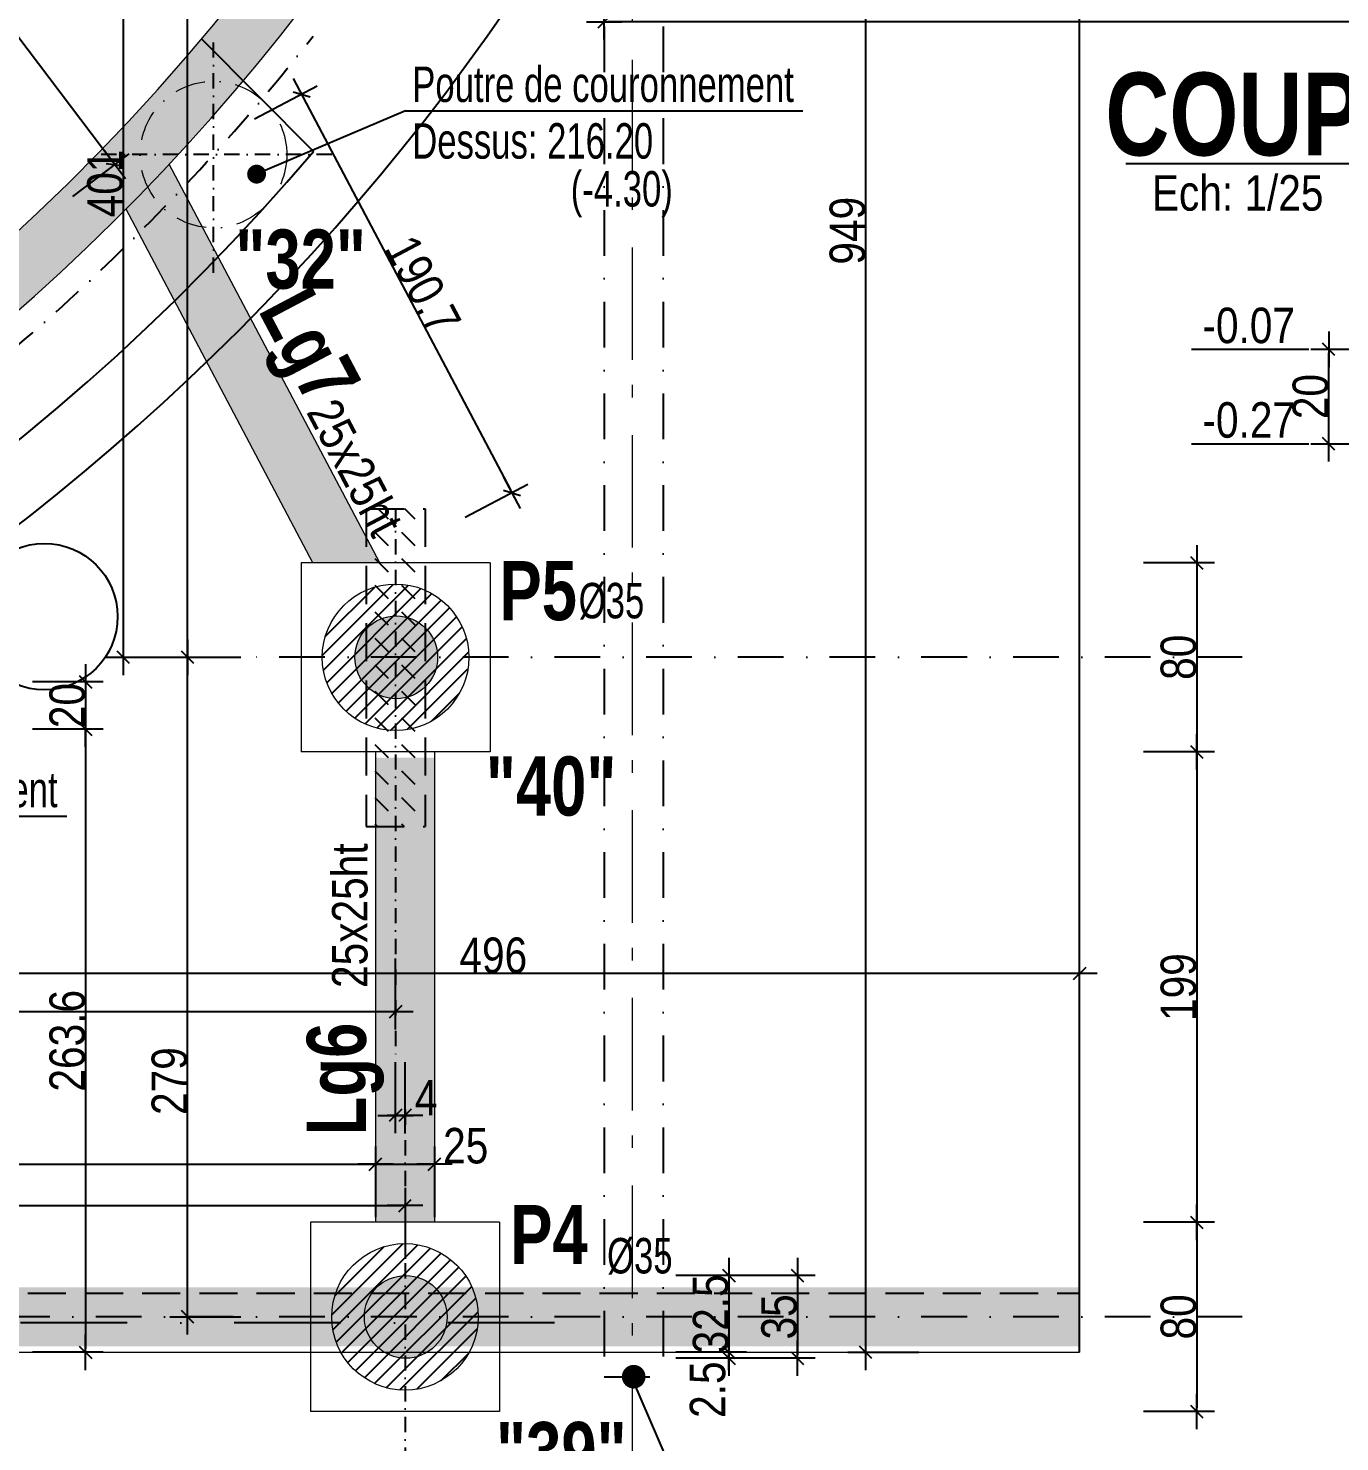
# Model space of a CAD drawing. Header units: centimetres. Extents: x 13865 to 22908, y -23237 to -19037.
# Drawn here: x 18605 to 19160, y -22930 to -22332 of the extents above; entities that cross this region are included whole.
import ezdxf
from ezdxf.enums import TextEntityAlignment as Align

# ---------------------------------------------------------------- set-up
doc = ezdxf.new("R2010")
doc.units = ezdxf.units.CM
doc.header["$LTSCALE"] = 25.4
doc.header["$PDMODE"] = 1
doc.header["$PDSIZE"] = -2
for name, pattern in [('CACHEX2', [19.05, 12.7, -6.35]), ('Style de ligne -6', [1.04164, 0.625, -0.20828, 0.06943, -0.13893]), ('TIRETPTX2', [50.8, 25.4, -12.7, 0, -12.7])]:
    doc.linetypes.add(name, pattern=pattern)
for name, color, linetype in [('01_cote_gen', 4, 'Continuous'), ('01_linteaux', 2, 'Continuous'), ('01_murs_sup', 2, 'CACHEX2'), ('01_poch_BN', 9, 'Continuous'), ('01_poch_murs', 253, 'Continuous'), ('01_texte', 230, 'Continuous'), ('AA_COTES', 2, 'Continuous')]:
    doc.layers.add(name, color=color, linetype=linetype)
for name, color, linetype, lineweight in [('01_murs_coup', 5, 'Continuous', 60), ('01_PIEUX', 5, 'Continuous', 60), ('B Général', 7, 'Continuous', 5)]:
    doc.layers.add(name, color=color, linetype=linetype, lineweight=lineweight)
doc.styles.add('ARIAL NA', font='ARIALN.TTF')
doc.styles.add('impact', font='impact.ttf')
doc.styles.add('MATTE_TXT', font='arial.ttf')
doc.styles.add('STYLE2', font='ARIALN.TTF')
doc.dimstyles.new('JB25', dxfattribs={"dimscale": 0.1, "dimtxt": 150, "dimasz": 15, "dimexe": 0.1, "dimexo": 0.1, "dimgap": 0.09, "dimtad": 1, "dimdec": 1, "dimlfac": 0.5, "dimdsep": 46, "dimtxsty": 'STYLE2', "dimblk1": 'BOND_G', "dimblk2": 'BOND_D', "dimsah": 1, "dimcen": 1.5, "dimdle": 0.01, "dimse1": 1, "dimse2": 1, "dimclrd": 4, "dimclre": 2, "dimclrt": 6, "dimazin": 2, "dimtfac": 2.333333, "dimtdec": 1, "dimtix": 1, "dimtmove": 2, "dimatfit": 3, "dimldrblk": 'BOND_G', "dimfxl": 1, "dimtolj": 1, "dimtzin": 0, "dimarcsym": 0})
doc.dimstyles.new('JB50', dxfattribs={"dimscale": 0.1, "dimtxt": 150, "dimasz": 15, "dimexe": 0.1, "dimexo": 0.1, "dimgap": 0.09, "dimtad": 1, "dimdec": 1, "dimdsep": 46, "dimtxsty": 'STYLE2', "dimblk1": 'BOND_G', "dimblk2": 'BOND_D', "dimsah": 1, "dimcen": 1.5, "dimdle": 0.01, "dimse1": 1, "dimse2": 1, "dimclrd": 4, "dimclre": 2, "dimclrt": 6, "dimazin": 2, "dimtfac": 2.333333, "dimtdec": 1, "dimtix": 1, "dimtmove": 2, "dimatfit": 3, "dimldrblk": 'BOND_G', "dimfxl": 1, "dimtolj": 1, "dimtzin": 0, "dimarcsym": 0})

# ---------------------------------------------------------------- blocks, each defined once
blk = doc.blocks.new('BOND_G')
at = {"layer": 'AA_COTES', "color": 0}
for p, q in [((0, -5), (0, 15)), ((5, 0), (-5, 0)), ((1.77, 1.77), (-1.77, -1.77))]:
    blk.add_line(p, q, dxfattribs=at)
blk = doc.blocks.new('BOND_D')
at = {"layer": 'AA_COTES', "color": 0}
for p, q in [((0, 5), (0, -15)), ((5, 0), (-5, 0)), ((-1.77, -1.77), (1.77, 1.77))]:
    blk.add_line(p, q, dxfattribs=at)
blk = doc.blocks.new('*D5')
at = {"layer": '01_cote_gen', "color": 4, "lineweight": -2, "ltscale": 200, "transparency": 16777216}
blk.add_line((21478.03, -22329.23), (18850.03, -22329.23), dxfattribs=at)
at = {"layer": 'Defpoints', "color": 0, "ltscale": 200, "transparency": 16777216}
for p in [(18848.53, -22244.44), (21479.53, -22244.44), (18848.53, -22329.23)]:
    blk.add_point(p, dxfattribs=at)
at = {"layer": '01_cote_gen', "color": 4, "lineweight": -2, "ltscale": 200, "transparency": 16777216, "xscale": 1.5, "yscale": 1.5, "zscale": 1.5, "rotation": 180}
blk.add_blockref('BOND_D', (18848.53, -22329.23), dxfattribs=at)
at = {"layer": '01_cote_gen', "color": 4, "lineweight": -2, "ltscale": 200, "transparency": 16777216, "xscale": 1.5, "yscale": 1.5, "zscale": 1.5}
blk.add_blockref('BOND_G', (21479.53, -22329.23), dxfattribs=at)
at = {"layer": '01_cote_gen', "color": 6, "ltscale": 200, "transparency": 16777216, "insert": (20164.03, -22321.56), "char_height": 15, "attachment_point": 5, "style": 'STYLE2'}
blk.add_mtext('\\A1;2631', dxfattribs=at)
blk = doc.blocks.new('*D49')
at = {"layer": '01_cote_gen', "color": 4, "lineweight": -2, "ltscale": 3, "transparency": 16777216}
blk.add_line((18762.78, -23028.4), (18196.26, -23028.4), dxfattribs=at)
at = {"layer": 'Defpoints', "color": 0, "ltscale": 3, "transparency": 16777216}
for p in [(18764.28, -22859.66), (18194.76, -23028.4), (18194.76, -23035.9)]:
    blk.add_point(p, dxfattribs=at)
at = {"layer": '01_cote_gen', "color": 4, "lineweight": -2, "ltscale": 3, "transparency": 16777216, "xscale": 1.5, "yscale": 1.5, "zscale": 1.5, "rotation": 180}
blk.add_blockref('BOND_D', (18194.76, -23028.4), dxfattribs=at)
at = {"layer": '01_cote_gen', "color": 4, "lineweight": -2, "ltscale": 3, "transparency": 16777216, "xscale": 1.5, "yscale": 1.5, "zscale": 1.5}
blk.add_blockref('BOND_G', (18764.28, -23028.4), dxfattribs=at)
at = {"layer": '01_cote_gen', "color": 6, "ltscale": 3, "transparency": 16777216, "insert": (18479.52, -23020.73), "char_height": 15, "attachment_point": 5, "style": 'STYLE2'}
blk.add_mtext('\\A1;569.5', dxfattribs=at)
blk = doc.blocks.new('*D73')
at = {"layer": '01_cote_gen', "color": 4, "lineweight": -2, "ltscale": 3, "transparency": 16777216}
blk.add_line((18758.78, -22748.02), (18001.06, -22748.02), dxfattribs=at)
at = {"layer": 'Defpoints', "color": 0, "ltscale": 3, "transparency": 16777216}
for p in [(17999.56, -22719.44), (18760.28, -22721.85), (17999.56, -22748.02)]:
    blk.add_point(p, dxfattribs=at)
at = {"layer": '01_cote_gen', "color": 4, "lineweight": -2, "ltscale": 3, "transparency": 16777216, "xscale": 1.5, "yscale": 1.5, "zscale": 1.5, "rotation": 180}
blk.add_blockref('BOND_D', (17999.56, -22748.02), dxfattribs=at)
at = {"layer": '01_cote_gen', "color": 4, "lineweight": -2, "ltscale": 3, "transparency": 16777216, "xscale": 1.5, "yscale": 1.5, "zscale": 1.5}
blk.add_blockref('BOND_G', (18760.28, -22748.02), dxfattribs=at)
at = {"layer": '01_cote_gen', "color": 6, "ltscale": 3, "transparency": 16777216, "insert": (18379.92, -22740.35), "char_height": 15, "attachment_point": 5, "style": 'STYLE2'}
blk.add_mtext('\\A1;760.7', dxfattribs=at)
blk = doc.blocks.new('*D74')
at = {"layer": '01_cote_gen', "color": 4, "lineweight": -2, "ltscale": 3, "transparency": 16777216}
blk.add_line((18001.06, -22830.03), (18762.78, -22830.03), dxfattribs=at)
at = {"layer": 'Defpoints', "color": 0, "ltscale": 3, "transparency": 16777216}
for p in [(17999.56, -22790.23), (18764.28, -22809.74), (18764.28, -22830.03)]:
    blk.add_point(p, dxfattribs=at)
at = {"layer": '01_cote_gen', "color": 4, "lineweight": -2, "ltscale": 3, "transparency": 16777216, "xscale": 1.5, "yscale": 1.5, "zscale": 1.5, "rotation": 180}
blk.add_blockref('BOND_G', (17999.56, -22830.03), dxfattribs=at)
at = {"layer": '01_cote_gen', "color": 4, "lineweight": -2, "ltscale": 3, "transparency": 16777216, "xscale": 1.5, "yscale": 1.5, "zscale": 1.5}
blk.add_blockref('BOND_D', (18764.28, -22830.03), dxfattribs=at)
at = {"layer": '01_cote_gen', "color": 6, "ltscale": 3, "transparency": 16777216, "insert": (18381.92, -22822.37), "char_height": 15, "attachment_point": 5, "style": 'STYLE2'}
blk.add_mtext('\\A1;764.7', dxfattribs=at)
blk = doc.blocks.new('*D75')
at = {"layer": '01_cote_gen', "color": 4, "lineweight": -2, "ltscale": 3, "transparency": 16777216}
blk.add_line((18762.78, -22791.83), (18761.78, -22791.83), dxfattribs=at)
at = {"layer": 'Defpoints', "color": 0, "ltscale": 3, "transparency": 16777216}
for p in [(18760.28, -22770.24), (18764.28, -22782.75), (18760.28, -22791.83)]:
    blk.add_point(p, dxfattribs=at)
at = {"layer": '01_cote_gen', "color": 4, "lineweight": -2, "ltscale": 3, "transparency": 16777216, "xscale": 1.5, "yscale": 1.5, "zscale": 1.5, "rotation": 180}
blk.add_blockref('BOND_D', (18760.28, -22791.83), dxfattribs=at)
at = {"layer": '01_cote_gen', "color": 4, "lineweight": -2, "ltscale": 3, "transparency": 16777216, "xscale": 1.5, "yscale": 1.5, "zscale": 1.5}
blk.add_blockref('BOND_G', (18764.28, -22791.83), dxfattribs=at)
at = {"layer": '01_cote_gen', "color": 6, "ltscale": 3, "transparency": 16777216, "insert": (18773.22, -22784.32), "char_height": 15, "attachment_point": 5, "style": 'STYLE2'}
blk.add_mtext('\\A1;4', dxfattribs=at)
blk = doc.blocks.new('*D57')
at = {"layer": '01_cote_gen', "color": 4, "lineweight": -2, "ltscale": 3, "transparency": 16777216}
blk.add_line((18859.03, -23028.4), (18765.78, -23028.4), dxfattribs=at)
at = {"layer": 'Defpoints', "color": 0, "ltscale": 3, "transparency": 16777216}
for p in [(18764.28, -22883.52), (18860.53, -22968.33), (18764.28, -23028.4)]:
    blk.add_point(p, dxfattribs=at)
at = {"layer": '01_cote_gen', "color": 4, "lineweight": -2, "ltscale": 3, "transparency": 16777216, "xscale": 1.5, "yscale": 1.5, "zscale": 1.5, "rotation": 180}
blk.add_blockref('BOND_D', (18764.28, -23028.4), dxfattribs=at)
at = {"layer": '01_cote_gen', "color": 4, "lineweight": -2, "ltscale": 3, "transparency": 16777216, "xscale": 1.5, "yscale": 1.5, "zscale": 1.5}
blk.add_blockref('BOND_G', (18860.53, -23028.4), dxfattribs=at)
at = {"layer": '01_cote_gen', "color": 6, "ltscale": 3, "transparency": 16777216, "insert": (18812.4, -23020.73), "char_height": 15, "attachment_point": 5, "style": 'STYLE2'}
blk.add_mtext('\\A1;96.3', dxfattribs=at)
blk = doc.blocks.new('*D134')
at = {"layer": '01_cote_gen', "color": 4, "lineweight": -2, "transparency": 16777216}
blk.add_line((18959.19, -22890.58), (18959.19, -21944.6), dxfattribs=at)
at = {"layer": 'Defpoints', "color": 0, "transparency": 16777216}
for p in [(18959.19, -21943.1), (19004.59, -21943.1), (19004.59, -22892.08)]:
    blk.add_point(p, dxfattribs=at)
at = {"layer": '01_cote_gen', "color": 4, "lineweight": -2, "transparency": 16777216, "xscale": 1.5, "yscale": 1.5, "zscale": 1.5}
for name, p, rotation in [('BOND_D', (18959.19, -21943.1), 90), ('BOND_G', (18959.19, -22892.08), 270)]:
    blk.add_blockref(name, p, dxfattribs=dict(at, rotation=rotation))
at = {"layer": '01_cote_gen', "color": 6, "transparency": 16777216, "insert": (18951.53, -22417.59), "char_height": 15, "attachment_point": 5, "rotation": 90, "style": 'STYLE2'}
blk.add_mtext('\\A1;949', dxfattribs=at)
blk = doc.blocks.new('*D436')
at = {"layer": '01_cote_gen', "color": 4, "lineweight": -2, "transparency": 16777216}
blk.add_line((18309.54, -21950.73), (18640.6, -22388.4), dxfattribs=at)
at = {"layer": 'Defpoints', "color": 0, "transparency": 16777216}
for p in [(18247.48, -21995.79), (18641.51, -22389.59), (18580.35, -22435.85)]:
    blk.add_point(p, dxfattribs=at)
at = {"layer": '01_cote_gen', "color": 4, "lineweight": -2, "transparency": 16777216, "xscale": 1.5, "yscale": 1.5, "zscale": 1.5}
for name, p, rotation in [('BOND_G', (18308.63, -21949.54), 127.1053318031117), ('BOND_D', (18641.51, -22389.59), 307.1053318031117)]:
    blk.add_blockref(name, p, dxfattribs=dict(at, rotation=rotation))
at = {"layer": '01_cote_gen', "color": 6, "transparency": 16777216, "insert": (18481.18, -22164.94), "char_height": 15, "attachment_point": 5, "rotation": 307.10533, "style": 'STYLE2'}
blk.add_mtext('\\A1;551.8', dxfattribs=at)
blk = doc.blocks.new('*D627')
at = {"layer": '01_cote_gen', "color": 4, "lineweight": -2, "transparency": 16777216}
blk.add_line((18672.32, -22875.59), (18672.32, -22599.55), dxfattribs=at)
at = {"layer": 'Defpoints', "color": 0, "transparency": 16777216}
for p in [(18672.32, -22598.05), (18696.92, -22598.05), (18692.97, -22877.09)]:
    blk.add_point(p, dxfattribs=at)
at = {"layer": '01_cote_gen', "color": 4, "lineweight": -2, "transparency": 16777216, "xscale": 1.5, "yscale": 1.5, "zscale": 1.5}
for name, p, rotation in [('BOND_D', (18672.32, -22598.05), 90), ('BOND_G', (18672.32, -22877.09), 270)]:
    blk.add_blockref(name, p, dxfattribs=dict(at, rotation=rotation))
at = {"layer": '01_cote_gen', "color": 6, "transparency": 16777216, "insert": (18664.66, -22777.34), "char_height": 15, "attachment_point": 5, "rotation": 90, "style": 'STYLE2'}
blk.add_mtext('\\A1;279', dxfattribs=at)
blk = doc.blocks.new('*D628')
at = {"layer": '01_cote_gen', "color": 4, "lineweight": -2, "transparency": 16777216}
blk.add_line((18672.32, -22596.55), (18672.32, -21794.96), dxfattribs=at)
at = {"layer": 'Defpoints', "color": 0, "transparency": 16777216}
for p in [(18672.32, -21793.46), (18764.9, -21793.46), (18696.92, -22598.05)]:
    blk.add_point(p, dxfattribs=at)
at = {"layer": '01_cote_gen', "color": 4, "lineweight": -2, "transparency": 16777216, "xscale": 1.5, "yscale": 1.5, "zscale": 1.5}
for name, p, rotation in [('BOND_D', (18672.32, -21793.46), 90), ('BOND_G', (18672.32, -22598.05), 270)]:
    blk.add_blockref(name, p, dxfattribs=dict(at, rotation=rotation))
at = {"layer": '01_cote_gen', "color": 6, "transparency": 16777216, "insert": (18664.66, -22242.18), "char_height": 15, "attachment_point": 5, "rotation": 90, "style": 'STYLE2'}
blk.add_mtext('\\A1;804.6', dxfattribs=at)
blk = doc.blocks.new('*D629')
at = {"layer": '01_cote_gen', "color": 4, "lineweight": -2, "transparency": 16777216}
blk.add_line((18645.11, -22596.55), (18645.11, -22198.6), dxfattribs=at)
at = {"layer": 'Defpoints', "color": 0, "transparency": 16777216}
for p in [(18645.11, -22197.1), (18655.48, -22197.1), (18694.82, -22598.05)]:
    blk.add_point(p, dxfattribs=at)
at = {"layer": '01_cote_gen', "color": 4, "lineweight": -2, "transparency": 16777216, "xscale": 1.5, "yscale": 1.5, "zscale": 1.5}
for name, p, rotation in [('BOND_D', (18645.11, -22197.1), 90), ('BOND_G', (18645.11, -22598.05), 270)]:
    blk.add_blockref(name, p, dxfattribs=dict(at, rotation=rotation))
at = {"layer": '01_cote_gen', "color": 6, "transparency": 16777216, "insert": (18637.44, -22397.57), "char_height": 15, "attachment_point": 5, "rotation": 90, "style": 'STYLE2'}
blk.add_mtext('\\A1;401', dxfattribs=at)
blk = doc.blocks.new('*D634')
at = {"layer": '01_cote_gen', "color": 4, "lineweight": -2, "transparency": 16777216}
blk.add_line((18930.29, -22861.09), (18930.29, -22893.08), dxfattribs=at)
at = {"layer": 'Defpoints', "color": 0, "transparency": 16777216}
for p in [(18748.28, -22859.59), (18748.88, -22894.58), (18930.29, -22894.58)]:
    blk.add_point(p, dxfattribs=at)
at = {"layer": '01_cote_gen', "color": 4, "lineweight": -2, "transparency": 16777216, "xscale": 1.5, "yscale": 1.5, "zscale": 1.5}
for name, p, rotation in [('BOND_G', (18930.29, -22859.59), 90), ('BOND_D', (18930.29, -22894.58), 270)]:
    blk.add_blockref(name, p, dxfattribs=dict(at, rotation=rotation))
at = {"layer": '01_cote_gen', "color": 6, "transparency": 16777216, "insert": (18922.63, -22877.09), "char_height": 15, "attachment_point": 5, "rotation": 90, "style": 'STYLE2'}
blk.add_mtext('\\A1;35', dxfattribs=at)
blk = doc.blocks.new('*D635')
at = {"layer": '01_cote_gen', "color": 4, "lineweight": -2, "transparency": 16777216}
blk.add_line((18901.31, -22861.09), (18901.31, -22890.58), dxfattribs=at)
at = {"layer": 'Defpoints', "color": 0, "transparency": 16777216}
for p in [(18748.58, -22859.59), (18874.17, -22892.08), (18901.31, -22892.08)]:
    blk.add_point(p, dxfattribs=at)
at = {"layer": '01_cote_gen', "color": 4, "lineweight": -2, "transparency": 16777216, "xscale": 1.5, "yscale": 1.5, "zscale": 1.5}
for name, p, rotation in [('BOND_G', (18901.31, -22859.59), 90), ('BOND_D', (18901.31, -22892.08), 270)]:
    blk.add_blockref(name, p, dxfattribs=dict(at, rotation=rotation))
at = {"layer": '01_cote_gen', "color": 6, "transparency": 16777216, "insert": (18893.65, -22875.83), "char_height": 15, "attachment_point": 5, "rotation": 90, "style": 'STYLE2'}
blk.add_mtext('\\A1;32.5', dxfattribs=at)
blk = doc.blocks.new('*D636')
at = {"layer": '01_cote_gen', "color": 4, "lineweight": -2, "transparency": 16777216}
for p, q in [((18901.31, -22890.58), (18901.31, -22889.08)), ((18901.31, -22894.59), (18901.31, -22892.08)), ((18901.31, -22896.09), (18901.31, -22897.59))]:
    blk.add_line(p, q, dxfattribs=at)
at = {"layer": 'Defpoints', "color": 0, "transparency": 16777216}
for p in [(18748.58, -22894.59), (18783.55, -22892.08), (18901.31, -22892.08)]:
    blk.add_point(p, dxfattribs=at)
at = {"layer": '01_cote_gen', "color": 4, "lineweight": -2, "transparency": 16777216, "xscale": 1.5, "yscale": 1.5, "zscale": 1.5}
for name, p, rotation in [('BOND_D', (18901.31, -22892.08), 270), ('BOND_G', (18901.31, -22894.59), 90)]:
    blk.add_blockref(name, p, dxfattribs=dict(at, rotation=rotation))
at = {"layer": '01_cote_gen', "color": 6, "transparency": 16777216, "insert": (18892.37, -22907.88), "char_height": 15, "attachment_point": 5, "rotation": 90, "style": 'STYLE2'}
blk.add_mtext('\\A1;2.5', dxfattribs=at)
blk = doc.blocks.new('*D637')
at = {"layer": '01_cote_gen', "color": 4, "lineweight": -2, "transparency": 16777216}
blk.add_line((19099.25, -22559.55), (19099.25, -22636.55), dxfattribs=at)
at = {"layer": 'Defpoints', "color": 0, "transparency": 16777216}
for p in [(18800.28, -22558.05), (18800.28, -22638.05), (19099.25, -22638.05)]:
    blk.add_point(p, dxfattribs=at)
at = {"layer": '01_cote_gen', "color": 4, "lineweight": -2, "transparency": 16777216, "xscale": 1.5, "yscale": 1.5, "zscale": 1.5}
for name, p, rotation in [('BOND_G', (19099.25, -22558.05), 90), ('BOND_D', (19099.25, -22638.05), 270)]:
    blk.add_blockref(name, p, dxfattribs=dict(at, rotation=rotation))
at = {"layer": '01_cote_gen', "color": 6, "transparency": 16777216, "insert": (19091.59, -22598.05), "char_height": 15, "attachment_point": 5, "rotation": 90, "style": 'STYLE2'}
blk.add_mtext('\\A1;80', dxfattribs=at)
blk = doc.blocks.new('*D638')
at = {"layer": '01_cote_gen', "color": 4, "lineweight": -2, "transparency": 16777216}
blk.add_line((19099.25, -22639.55), (19099.25, -22835.59), dxfattribs=at)
at = {"layer": 'Defpoints', "color": 0, "transparency": 16777216}
for p in [(19076.75, -22638.05), (18804.28, -22837.09), (19099.25, -22837.09)]:
    blk.add_point(p, dxfattribs=at)
at = {"layer": '01_cote_gen', "color": 4, "lineweight": -2, "transparency": 16777216, "xscale": 1.5, "yscale": 1.5, "zscale": 1.5}
for name, p, rotation in [('BOND_G', (19099.25, -22638.05), 90), ('BOND_D', (19099.25, -22837.09), 270)]:
    blk.add_blockref(name, p, dxfattribs=dict(at, rotation=rotation))
at = {"layer": '01_cote_gen', "color": 6, "transparency": 16777216, "insert": (19091.59, -22737.57), "char_height": 15, "attachment_point": 5, "rotation": 90, "style": 'STYLE2'}
blk.add_mtext('\\A1;199', dxfattribs=at)
blk = doc.blocks.new('*D639')
at = {"layer": '01_cote_gen', "color": 4, "lineweight": -2, "transparency": 16777216}
blk.add_line((19099.25, -22838.59), (19099.25, -22915.59), dxfattribs=at)
at = {"layer": 'Defpoints', "color": 0, "transparency": 16777216}
for p in [(19076.75, -22837.09), (18804.28, -22917.09), (19099.25, -22917.09)]:
    blk.add_point(p, dxfattribs=at)
at = {"layer": '01_cote_gen', "color": 4, "lineweight": -2, "transparency": 16777216, "xscale": 1.5, "yscale": 1.5, "zscale": 1.5}
for name, p, rotation in [('BOND_G', (19099.25, -22837.09), 90), ('BOND_D', (19099.25, -22917.09), 270)]:
    blk.add_blockref(name, p, dxfattribs=dict(at, rotation=rotation))
at = {"layer": '01_cote_gen', "color": 6, "transparency": 16777216, "insert": (19091.59, -22877.09), "char_height": 15, "attachment_point": 5, "rotation": 90, "style": 'STYLE2'}
blk.add_mtext('\\A1;80', dxfattribs=at)
blk = doc.blocks.new('*D640')
at = {"layer": '01_cote_gen', "color": 4, "lineweight": -2, "transparency": 16777216}
blk.add_line((18721.22, -22361.2), (18808.9, -22527.13), dxfattribs=at)
at = {"layer": 'Defpoints', "color": 0, "transparency": 16777216}
for p in [(18664.51, -22389.47), (18809.6, -22528.46), (18753.6, -22558.05)]:
    blk.add_point(p, dxfattribs=at)
at = {"layer": '01_cote_gen', "color": 4, "lineweight": -2, "transparency": 16777216, "xscale": 1.5, "yscale": 1.5, "zscale": 1.5}
for name, p, rotation in [('BOND_G', (18720.52, -22359.88), 117.8540051196839), ('BOND_D', (18809.6, -22528.46), 297.854005119684)]:
    blk.add_blockref(name, p, dxfattribs=dict(at, rotation=rotation))
at = {"layer": '01_cote_gen', "color": 6, "transparency": 16777216, "insert": (18771.84, -22440.58), "char_height": 15, "attachment_point": 5, "rotation": 297.85401, "style": 'STYLE2'}
blk.add_mtext('\\A1;190.7', dxfattribs=at)
blk = doc.blocks.new('*D643')
at = {"layer": '01_cote_gen', "color": 4, "lineweight": -2, "transparency": 16777216}
blk.add_line((18208.76, -22812.44), (18750.28, -22812.44), dxfattribs=at)
at = {"layer": 'Defpoints', "color": 0, "transparency": 16777216}
for p in [(18207.26, -22779), (18751.78, -22812.44), (18751.78, -22814.83)]:
    blk.add_point(p, dxfattribs=at)
at = {"layer": '01_cote_gen', "color": 4, "lineweight": -2, "transparency": 16777216, "xscale": 1.5, "yscale": 1.5, "zscale": 1.5, "rotation": 180}
blk.add_blockref('BOND_G', (18207.26, -22812.44), dxfattribs=at)
at = {"layer": '01_cote_gen', "color": 4, "lineweight": -2, "transparency": 16777216, "xscale": 1.5, "yscale": 1.5, "zscale": 1.5}
blk.add_blockref('BOND_D', (18751.78, -22812.44), dxfattribs=at)
at = {"layer": '01_cote_gen', "color": 6, "transparency": 16777216, "insert": (18479.52, -22804.81), "char_height": 15, "attachment_point": 5, "style": 'STYLE2'}
blk.add_mtext('\\A1;544.5', dxfattribs=at)
blk = doc.blocks.new('*D644')
at = {"layer": '01_cote_gen', "color": 4, "lineweight": -2, "transparency": 16777216}
blk.add_line((18753.28, -22812.44), (18775.28, -22812.44), dxfattribs=at)
at = {"layer": 'Defpoints', "color": 0, "transparency": 16777216}
for p in [(18751.78, -22767.06), (18776.78, -22767.06), (18776.78, -22812.44)]:
    blk.add_point(p, dxfattribs=at)
at = {"layer": '01_cote_gen', "color": 4, "lineweight": -2, "transparency": 16777216, "xscale": 1.5, "yscale": 1.5, "zscale": 1.5, "rotation": 180}
blk.add_blockref('BOND_G', (18751.78, -22812.44), dxfattribs=at)
at = {"layer": '01_cote_gen', "color": 4, "lineweight": -2, "transparency": 16777216, "xscale": 1.5, "yscale": 1.5, "zscale": 1.5}
blk.add_blockref('BOND_D', (18776.78, -22812.44), dxfattribs=at)
at = {"layer": '01_cote_gen', "color": 6, "transparency": 16777216, "insert": (18789.96, -22804.77), "char_height": 15, "attachment_point": 5, "style": 'STYLE2'}
blk.add_mtext('\\A1;25', dxfattribs=at)
blk = doc.blocks.new('*D654')
at = {"layer": '01_cote_gen', "color": 4, "lineweight": -2, "transparency": 16777216}
blk.add_line((19048.16, -23028.4), (18862.03, -23028.4), dxfattribs=at)
at = {"layer": 'Defpoints', "color": 0, "transparency": 16777216}
for p in [(19049.66, -22892.08), (18860.53, -22970.73), (18860.53, -23028.4)]:
    blk.add_point(p, dxfattribs=at)
at = {"layer": '01_cote_gen', "color": 4, "lineweight": -2, "transparency": 16777216, "xscale": 1.5, "yscale": 1.5, "zscale": 1.5, "rotation": 180}
blk.add_blockref('BOND_D', (18860.53, -23028.4), dxfattribs=at)
at = {"layer": '01_cote_gen', "color": 4, "lineweight": -2, "transparency": 16777216, "xscale": 1.5, "yscale": 1.5, "zscale": 1.5}
blk.add_blockref('BOND_G', (19049.66, -23028.4), dxfattribs=at)
at = {"layer": '01_cote_gen', "color": 6, "transparency": 16777216, "insert": (18955.09, -23020.73), "char_height": 15, "attachment_point": 5, "style": 'STYLE2'}
blk.add_mtext('\\A1;189.1', dxfattribs=at)
blk = doc.blocks.new('*D677')
at = {"layer": '01_cote_gen', "color": 4, "lineweight": -2, "transparency": 16777216}
blk.add_line((19155.1, -22506.25), (19155.1, -22469.25), dxfattribs=at)
at = {"layer": 'Defpoints', "color": 0, "transparency": 16777216}
for p in [(19155.1, -22467.75), (19636.41, -22467.75), (19232.41, -22507.75)]:
    blk.add_point(p, dxfattribs=at)
at = {"layer": '01_cote_gen', "color": 4, "lineweight": -2, "transparency": 16777216, "xscale": 1.5, "yscale": 1.5, "zscale": 1.5}
for name, p, rotation in [('BOND_D', (19155.1, -22467.75), 90), ('BOND_G', (19155.1, -22507.75), 270)]:
    blk.add_blockref(name, p, dxfattribs=dict(at, rotation=rotation))
at = {"layer": '01_cote_gen', "color": 6, "transparency": 16777216, "insert": (19147.43, -22487.75), "char_height": 15, "attachment_point": 5, "rotation": 90, "style": 'STYLE2'}
blk.add_mtext('\\A1;20', dxfattribs=at)
blk = doc.blocks.new('*D819')
at = {"layer": '01_poch_BN', "color": 4, "lineweight": -2, "transparency": 16777216}
blk.add_line((18629.12, -22609.95), (18629.12, -22626.95), dxfattribs=at)
at = {"layer": 'Defpoints', "color": 0, "transparency": 16777216}
for p in [(18553.61, -22608.45), (18553.61, -22628.45), (18629.12, -22628.45)]:
    blk.add_point(p, dxfattribs=at)
at = {"layer": '01_poch_BN', "color": 4, "lineweight": -2, "transparency": 16777216, "xscale": 1.5, "yscale": 1.5, "zscale": 1.5}
for name, p, rotation in [('BOND_G', (18629.12, -22608.45), 90), ('BOND_D', (18629.12, -22628.45), 270)]:
    blk.add_blockref(name, p, dxfattribs=dict(at, rotation=rotation))
at = {"layer": '01_poch_BN', "color": 6, "transparency": 16777216, "insert": (18621.45, -22618.45), "char_height": 15, "attachment_point": 5, "rotation": 90, "style": 'STYLE2'}
blk.add_mtext('\\A1;20', dxfattribs=at)
blk = doc.blocks.new('*D820')
at = {"layer": '01_poch_BN', "color": 4, "lineweight": -2, "transparency": 16777216}
blk.add_line((18629.12, -22629.95), (18629.12, -22890.58), dxfattribs=at)
at = {"layer": 'Defpoints', "color": 0, "transparency": 16777216}
for p in [(18606.62, -22628.45), (18606.62, -22892.08), (18629.12, -22892.08)]:
    blk.add_point(p, dxfattribs=at)
at = {"layer": '01_poch_BN', "color": 4, "lineweight": -2, "transparency": 16777216, "xscale": 1.5, "yscale": 1.5, "zscale": 1.5}
for name, p, rotation in [('BOND_G', (18629.12, -22628.45), 90), ('BOND_D', (18629.12, -22892.08), 270)]:
    blk.add_blockref(name, p, dxfattribs=dict(at, rotation=rotation))
at = {"layer": '01_poch_BN', "color": 6, "transparency": 16777216, "insert": (18621.45, -22760.27), "char_height": 15, "attachment_point": 5, "rotation": 90, "style": 'STYLE2'}
blk.add_mtext('\\A1;263.6', dxfattribs=at)
blk = doc.blocks.new('*D821')
at = {"layer": '01_poch_BN', "color": 4, "lineweight": -2, "transparency": 16777216}
blk.add_line((19048.16, -22731.88), (18555.11, -22731.88), dxfattribs=at)
at = {"layer": 'Defpoints', "color": 0, "transparency": 16777216}
for p in [(18553.61, -22628.45), (19049.66, -22646.22), (18553.61, -22731.88)]:
    blk.add_point(p, dxfattribs=at)
at = {"layer": '01_poch_BN', "color": 4, "lineweight": -2, "transparency": 16777216, "xscale": 1.5, "yscale": 1.5, "zscale": 1.5, "rotation": 180}
blk.add_blockref('BOND_D', (18553.61, -22731.88), dxfattribs=at)
at = {"layer": '01_poch_BN', "color": 4, "lineweight": -2, "transparency": 16777216, "xscale": 1.5, "yscale": 1.5, "zscale": 1.5}
blk.add_blockref('BOND_G', (19049.66, -22731.88), dxfattribs=at)
at = {"layer": '01_poch_BN', "color": 6, "transparency": 16777216, "insert": (18801.63, -22724.21), "char_height": 15, "attachment_point": 5, "style": 'STYLE2'}
blk.add_mtext('\\A1;496', dxfattribs=at)

msp = doc.modelspace()

# ---------------------------------------------------------------- hatches: boundary and pattern name
at = {"layer": '01_murs_sup'}
h = msp.add_hatch(dxfattribs=at)
h.set_pattern_fill('DASH', color=256, scale=2.5, angle=135)
h.set_pattern_definition([(135, (17488.856, -11291.844), (-11.22532, 9e-16), [7.9375, -7.9375])])
h.paths.add_polyline_path([(18204.06, -22535.22), (18184.06, -22535.22), (18184.06, -22669.76), (18204.06, -22669.76)])
h.paths.add_polyline_path([(18772.58, -22535.22), (18747.58, -22535.22), (18747.58, -22669.76), (18772.58, -22669.76)])
h = msp.add_hatch(dxfattribs=at)
h.set_pattern_fill('DASH', color=256, scale=2.5, angle=135)
h.set_pattern_definition([(135, (17488.856, -11289.344), (-11.22532, 9e-16), [7.9375, -7.9375])])
h.paths.add_polyline_path([(17999.56, -22864.58), (17346.63, -22864.58), (17346.63, -22889.58), (17999.56, -22889.58)])
h.paths.add_polyline_path([(19049.66, -22864.58), (17999.56, -22864.58), (17999.56, -22889.58), (19049.66, -22889.58)])
at = {"layer": '01_poch_BN', "ltscale": 3}
h = msp.add_hatch(color=256, dxfattribs=at)
h.dxf.hatch_style = 1
h.paths.add_polyline_path([(18678.51, -22416, -0.150871), (18662.07, -22407.99, -0.004037), (18651.63, -22418.61), (18725.33, -22558.25), (18747.78, -22558.25), (18747.78, -22547.22)])
h.paths.add_polyline_path([(18669.94, -22399.75, -0.003091), (18662.07, -22407.99, 0.150871), (18678.51, -22416)])
h.paths.add_polyline_path([(18669.94, -22399.75), (18664.51, -22389.47, -0.00362), (18655.43, -22399.03, 0.090671), (18662.07, -22407.99, 0.003091)])
h.paths.add_polyline_path([(18655.43, -22399.03, -0.003603), (18646.25, -22408.42), (18651.63, -22418.61, 0.004037), (18662.07, -22407.99, -0.090671)])
h.paths.add_polyline_path([(18747.78, -22547.22), (18747.78, -22558.25), (18753.6, -22558.25)])
h = msp.add_hatch(color=256, dxfattribs=at)
h.dxf.hatch_style = 1
h.paths.add_polyline_path([(18760.28, -22640.55), (18751.78, -22640.55), (18751.78, -22672.06), (18760.28, -22672.06)])
h.paths.add_polyline_path([(18772.78, -22640.55), (18760.28, -22640.55), (18760.28, -22672.06), (18772.78, -22672.06)], flags=17)
h.paths.add_polyline_path([(18776.78, -22640.55), (18772.78, -22640.55), (18772.78, -22672.06), (18760.28, -22672.06), (18760.28, -22741.34), (18776.78, -22748.51)])
h.paths.add_polyline_path([(18760.28, -22672.06), (18751.78, -22672.06), (18751.78, -22737.64), (18760.28, -22741.34)])
h.paths.add_polyline_path([(18776.78, -22748.51), (18751.78, -22737.64), (18751.78, -22837.09), (18776.78, -22837.09)])
at = {"layer": '01_poch_murs', "ltscale": 3}
h = msp.add_hatch(color=256, dxfattribs=at)
h.dxf.hatch_style = 1
h.paths.add_polyline_path([(17253.68, -21322.81), (17247.11, -21322.81, -0.273821), (17221.81, -21341.71), (17195.08, -21430.8, -0.220612), (17206.05, -21454.46, -0.379703), (17178.74, -21485.24), (17152.13, -21573.93, -0.233234), (17164.27, -21598.52, -0.393589), (17135.46, -21629.45), (17108.98, -21717.6, -0.233153), (17121.11, -21742.19, -0.319498), (17100.27, -21771.48), (17100.8, -21793.46), (17125.8, -21793.46), (17124.8, -21751.85), (17211.64, -21462.74, -0.201705), (17212.76, -21459.03)])
h.paths.add_polyline_path([(17125.8, -21793.46), (17100.8, -21793.46), (17103.69, -21913.17, -0.240193), (17123.87, -21932.81), (17129.17, -21932.81)])
h.paths.add_polyline_path([(17129.26, -21932.81), (17123.87, -21932.81, -0.082081), (17125.52, -21942.78, -0.255395), (17111.27, -21968.87, 0.060716), (17185.82, -22176.32, -0.427582), (17220.43, -22204.81), (17229.43, -22204.81, -0.082342)])
h.paths.add_polyline_path([(17229.43, -22204.81), (17220.43, -22204.81, -0.018495), (17220.51, -22207.1, -0.175361), (17213.33, -22226.94, 0.018369), (17249.23, -22283.4, -0.49138), (17288.08, -22313.39, -0.140327), (17283.39, -22329.8, 0.039537), (17380.94, -22435.51, -0.562063), (17426.19, -22463.05, -0.084286), (17424.45, -22473.28, 0.030117), (17513.5, -22537.26, -0.624137), (17563.53, -22561.72, -0.038185), (17563.17, -22566.44, 0.023759), (17641.01, -22604.23, -0.503932), (17690.52, -22609.91), (17690.52, -22597.12, -0.176123)])
h.paths.add_polyline_path([(18789.81, -22220.01, 0.004783), (18798.34, -22204.81), (18769.7, -22204.81, -0.175533), (18310.51, -22596.41), (18310.51, -22623.05, 0.003037), (18320.89, -22619.21, -0.003459), (18320.89, -22618.78, -0.673625), (18374.14, -22597.19, 0.039631), (18500.47, -22527.69, -0.058892), (18499.62, -22520.47, -0.595794), (18547.57, -22494.51, 0.039592), (18655.43, -22399.03, -0.114707), (18652.25, -22385.36, -0.523076), (18694.08, -22356.31, 0.045804)])
h.paths.add_polyline_path([(18694.08, -22356.31, 0.523076), (18652.25, -22385.36, 0.114707), (18655.43, -22399.03, 0.015814)], flags=17)
h.paths.add_polyline_path([(18547.57, -22494.51, 0.595794), (18499.62, -22520.47, 0.058892), (18500.47, -22527.69, 0.015814)], flags=17)
h.paths.add_polyline_path([(18374.14, -22597.19, 0.673625), (18320.89, -22618.78, 0.003459), (18320.89, -22619.21, 0.015815)], flags=17)
h.paths.add_polyline_path([(18310.51, -22596.41, -0.08989), (17999.56, -22652.76), (17999.56, -22677.76, 0.04526), (18163.48, -22662.89, -0.678492), (18219.8, -22650.74, 0.026046), (18310.51, -22623.05)])
h.paths.add_polyline_path([(18163.48, -22662.89, 0.015814), (18219.8, -22650.74, 0.678492)], flags=17)
h.paths.add_polyline_path([(17999.56, -22652.76, -0.089312), (17690.52, -22597.12), (17690.52, -22609.91, -0.130083), (17694.66, -22625.22, 0.064835), (17924.67, -22674.68, -0.678492), (17982.21, -22677.6, 0.004763), (17999.56, -22677.76)])
at = {"layer": '01_poch_murs'}
h = msp.add_hatch(dxfattribs=at)
h.set_pattern_fill('ANSI31', color=256, scale=1.5)
h.set_pattern_definition([(45, (551.5866, -13894.7833), (-3.367596, 3.367596), [])])
h.paths.add_polyline_path([(18760.28, -22567.05, 0.414214), (18729.28, -22598.05), (18760.28, -22598.05)])
h.paths.add_polyline_path([(18760.28, -22598.05), (18729.28, -22598.05, 0.414214), (18760.28, -22629.05)])
h.paths.add_polyline_path([(18760.28, -22567.05), (18760.28, -22598.05), (18791.28, -22598.05, 0.414214)])
h.paths.add_polyline_path([(18791.28, -22598.05), (18760.28, -22598.05), (18760.28, -22629.05, 0.414214)])
at = {"layer": '01_poch_murs', "ltscale": 3}
h = msp.add_hatch(color=256, dxfattribs=at)
h.dxf.hatch_style = 1
h.paths.add_polyline_path([(18743.08, -22598.05, 1), (18778.08, -22598.05, 1)])
at = {"layer": '01_poch_murs'}
h = msp.add_hatch(dxfattribs=at)
h.set_pattern_fill('ANSI31', color=256, scale=1.5)
h.set_pattern_definition([(45, (555.587, -14173.8175), (-3.367596, 3.367596), [])])
h.paths.add_polyline_path([(18764.28, -22846.09, 0.414214), (18733.28, -22877.09), (18764.28, -22877.09)])
h.paths.add_polyline_path([(18764.28, -22877.09), (18733.28, -22877.09, 0.414214), (18764.28, -22908.09)])
h.paths.add_polyline_path([(18764.28, -22846.09), (18764.28, -22877.09), (18795.28, -22877.09, 0.414214)])
h.paths.add_polyline_path([(18795.28, -22877.09), (18764.28, -22877.09), (18764.28, -22908.09, 0.414214)])
at = {"layer": '01_poch_murs', "ltscale": 3}
h = msp.add_hatch(color=256, dxfattribs=at)
h.dxf.hatch_style = 1
h.paths.add_polyline_path([(18747.08, -22877.09, 0.201551), (18752.33, -22889.58), (18776.83, -22889.58, 0.201551), (18782.08, -22877.09, 1)])
h = msp.add_hatch(color=256, dxfattribs=at)
h.dxf.hatch_style = 1
h.paths.add_polyline_path([(18776.83, -22889.58), (18752.33, -22889.58, 0.408282)])

# ---------------------------------------------------------------- linework, layer by layer
at = {"layer": '01_linteaux', "linetype": 'TIRETPTX2', "ltscale": 0.03}
for p, q in [((18848.54, -21943.1), (18848.54, -22902.4)), ((18873.54, -21943.1), (18873.54, -22902.4)), ((19118.51, -22598.05), (18696.92, -22598.05)), ((19118.51, -22877.09), (18143.02, -22877.09)), ((18848.54, -22902.4), (18873.54, -22902.4))]:
    msp.add_line(p, q, dxfattribs=at)
at = {"layer": '01_linteaux', "linetype": 'Continuous'}
msp.add_line((19049.66, -22892.08), (19049.66, -22151.1), dxfattribs=at)
at = {"layer": '01_linteaux', "linetype": 'Continuous', "ltscale": 0.05}
msp.add_line((18678.19, -22336.38), (18725.61, -22384.07), dxfattribs=at)
at = {"layer": '01_linteaux', "linetype": 'TIRETPTX2', "ltscale": 0.01}
for p, q in [((18683.25, -22435.36), (18683.25, -22335.36)), ((18733.25, -22385.36), (18633.25, -22385.36)), ((18760.28, -22535.09), (18760.28, -22765.91)), ((18764.28, -22789.34), (18764.28, -22942.74))]:
    msp.add_line(p, q, dxfattribs=at)
at = {"layer": '01_linteaux', "linetype": 'TIRETPTX2', "ltscale": 0.07}
msp.add_line((18827.58, -22879.58), (16662.01, -22879.58), dxfattribs=at)
at = {"layer": '01_linteaux', "linetype": 'TIRETPTX2', "ltscale": 0.02}
msp.add_arc((17999.56, -21766.76), 922, 186.43891, 321.92875, dxfattribs=at)
at = {"layer": '01_linteaux', "linetype": 'Continuous', "ltscale": 0.05}
msp.add_arc((17999.56, -21766.76), 953, 190.4302, 319.62765, dxfattribs=at)
at = {"layer": '01_murs_coup', "linetype": 'Continuous', "lineweight": 5}
for centre in [(18760.58, -22598.05), (18764.58, -22877.09)]:
    msp.add_circle(centre, 17.5, dxfattribs=at)
for radius, start, end in [(886, 190.7667, 343.38595), (911, 268.90841, 330.1635)]:
    msp.add_arc((17999.56, -21766.76), radius, start, end, dxfattribs=at)
at = {"layer": '01_murs_sup', "ltscale": 0.05}
for p, q in [((18747.78, -22535.22), (18747.78, -22669.56)), ((18747.78, -22535.22), (18747.78, -22669.56)), ((18747.78, -22535.22), (18772.78, -22535.22)), ((18772.78, -22535.22), (18772.78, -22669.56)), ((18772.78, -22535.22), (18772.78, -22669.56)), ((18747.78, -22669.56), (18772.78, -22669.56)), ((17346.63, -22867.08), (19049.66, -22867.08)), ((19049.66, -22892.08), (19049.66, -22867.08))]:
    msp.add_line(p, q, dxfattribs=at)
at = {"layer": '01_PIEUX', "color": 2, "linetype": 'Continuous', "lineweight": 5}
for p, q in [((18753.6, -22558.05), (18664.51, -22389.47)), ((18725.33, -22558.05), (18646.25, -22408.42)), ((18720.28, -22558.05), (18720.28, -22638.05)), ((18800.28, -22558.05), (18720.28, -22558.05)), ((18800.28, -22558.05), (18800.28, -22638.05)), ((18800.28, -22638.05), (18720.28, -22638.05)), ((18751.78, -22638.05), (18751.78, -22837.09)), ((18776.78, -22638.05), (18776.78, -22837.09)), ((18724.28, -22837.09), (18724.28, -22917.09)), ((18804.28, -22837.09), (18724.28, -22837.09)), ((18804.28, -22837.09), (18804.28, -22917.09)), ((17671.66, -22892.08), (19049.66, -22892.08)), ((18804.28, -22917.09), (18724.28, -22917.09))]:
    msp.add_line(p, q, dxfattribs=at)
at = {"layer": '01_PIEUX', "linetype": 'TIRETPTX2', "lineweight": 5, "ltscale": 0.02}
msp.add_circle((18683.25, -22385.36), 31, dxfattribs=at)
at = {"layer": '01_PIEUX', "linetype": 'Continuous', "lineweight": 5}
for centre in [(18760.28, -22598.05), (18764.28, -22877.09)]:
    msp.add_circle(centre, 31, dxfattribs=at)
at = {"layer": '01_texte'}
for p, q in [((18764.46, -22366.92), (18701.49, -22393.64)), ((18764.46, -22366.92), (18932.62, -22366.92)), ((19214.8, -22389.3), (19069.2, -22389.3)), ((19097.02, -22467.75), (19146.75, -22467.75)), ((19097.02, -22507.75), (19146.75, -22507.75)), ((18446.7, -22665.27), (18621.14, -22665.27)), ((18931.1, -23066.87), (18861.04, -22904.7))]:
    msp.add_line(p, q, dxfattribs=at)
for points, const_width in [([(18699.49, -22393.64, 1), (18703.49, -22393.64, 1)], 4), ([(18858.54, -22902.4, 1), (18863.54, -22902.4, 1)], 5)]:
    msp.add_lwpolyline(points, format="xyb", close=True, dxfattribs=dict(at, const_width=const_width))
msp.add_circle((18611.67, -22580.83), 30.98, dxfattribs=at)
msp.add_arc((17999.56, -21766.76), 981, 291.5076, 347.28668, dxfattribs=at)
at = {"layer": 'B Général', "color": 1, "linetype": 'Style de ligne -6', "lineweight": 13, "ltscale": 3}
msp.add_line((18860.53, -23107.24), (18860.53, -19935.97), dxfattribs=at)

# ---------------------------------------------------------------- texts
at = {"layer": '01_texte', "style": 'MATTE_TXT', "width": 0.7}
for s, p in [('Poutre de couronnement', (18767.34, -22367.62)), ('Dessus: 216.20', (18767.34, -22391.58)), ('(-4.30)', (18834.4, -22411.85)), ('%%C35', (18837.78, -22586.07)), ('Poutre de couronnement', (18455.86, -22665.97)), ('%%C35', (18849.78, -22863.21))]:
    msp.add_text(s, height=15, dxfattribs=at).set_placement(p, align=Align.BOTTOM_LEFT)
at = {"layer": '01_texte', "style": 'impact'}
msp.add_text('COUPE J', height=35, dxfattribs=at).set_placement((19142.99, -22368.2), align=Align.MIDDLE)
at = {"layer": '01_texte'}
for s, style, p in [('Ech: 1/25', 'STYLE2', (19080.27, -22409.08)), ('-0.07', 'ARIAL NA', (19101.67, -22465.14)), ('-0.27', 'ARIAL NA', (19101.67, -22505.14))]:
    msp.add_text(s, height=15, dxfattribs=dict(at, style=style)).set_placement(p)
at = {"layer": '01_texte', "style": 'impact'}
for s, rotation, p in [('"32"', 0, (18720.12, -22449.55)), ('Lg7', 297.85401, (18706.43, -22475.8)), ('P5', 0, (18820.64, -22589.85)), ('"40"', 0, (18826.12, -22672.51)), ('Lg6', 90, (18755.24, -22776.44)), ('P4', 0, (18825.18, -22862.28)), ('"39"', 0, (18830.42, -22954.05))]:
    msp.add_text(s, height=25, rotation=rotation, dxfattribs=at).set_placement(p, align=Align.BOTTOM_CENTER)
at = {"layer": '01_texte', "style": 'ARIAL NA'}
for rotation, p in [(297.82595, (18722.3, -22494.25)), (90, (18748.4, -22737.95))]:
    msp.add_text('25x25ht', height=15, rotation=rotation, dxfattribs=at).set_placement(p)

# ---------------------------------------------------------------- dimensions: what is measured, and where the dimension line sits
at = {"layer": '01_cote_gen'}
for base, p1, p2, picture, middle in [((18672.32, -21793.46), (18696.92, -22598.05), (18764.9, -21793.46), '*D628', (18664.66, -22242.18)), ((18672.32, -22598.05), (18692.97, -22877.09), (18696.92, -22598.05), '*D627', (18664.66, -22777.34)), ((18901.31, -22892.08), (18748.58, -22894.59), (18783.55, -22892.08), '*D636', (18892.37, -22907.88))]:
    dim = msp.add_linear_dim(base=base, p1=p1, p2=p2, angle=90, dimstyle='JB50', dxfattribs=at)
    dim.commit()
    dim.dimension.update_dxf_attribs({"geometry": picture, "text_midpoint": middle, "dimtype": 160})
for base, p1, p2, dimstyle, picture, middle in [((18959.19, -21943.1), (19004.59, -22892.08), (19004.59, -21943.1), 'JB50', '*D134', (18951.53, -22417.59)), ((18645.1116, -22197.0987), (18694.8244, -22598.051), (18655.4809, -22197.0987), 'JB50', '*D629', (18637.444, -22397.5749)), ((19155.1, -22467.75), (19232.41, -22507.75), (19636.41, -22467.75), 'JB25', '*D677', (19147.43, -22487.75)), ((19099.25, -22638.05), (18800.28, -22558.05), (18800.28, -22638.05), 'JB50', '*D637', (19091.59, -22598.05)), ((19099.25, -22837.09), (19076.75, -22638.05), (18804.28, -22837.09), 'JB50', '*D638', (19091.59, -22737.57)), ((19099.25, -22917.09), (19076.75, -22837.09), (18804.28, -22917.09), 'JB50', '*D639', (19091.59, -22877.09)), ((18930.29, -22894.58), (18748.28, -22859.59), (18748.88, -22894.58), 'JB50', '*D634', (18922.63, -22877.09)), ((18901.31, -22892.08), (18748.58, -22859.59), (18874.17, -22892.08), 'JB50', '*D635', (18893.65, -22875.83))]:
    dim = msp.add_linear_dim(base=base, p1=p1, p2=p2, angle=90, dimstyle=dimstyle, dxfattribs=at)
    dim.commit()
    dim.dimension.update_dxf_attribs({"geometry": picture, "text_midpoint": middle})
for p1, p2, distance, picture, middle in [((18247.48, -21995.79), (18580.35, -22435.85), 76.68, '*D436', (18481.18, -22164.94)), ((18664.51, -22389.47), (18753.6, -22558.05), 63.34, '*D640', (18771.84, -22440.58))]:
    dim = msp.add_aligned_dim(p1=p1, p2=p2, distance=distance, dimstyle='JB50', dxfattribs=at)
    dim.commit()
    dim.dimension.update_dxf_attribs({"geometry": picture, "text_midpoint": middle})
at = {"layer": '01_cote_gen', "ltscale": 200}
dim = msp.add_linear_dim(base=(18848.53, -22329.23), p1=(21479.53, -22244.44), p2=(18848.53, -22244.44), dimstyle='JB50', dxfattribs=at)
dim.commit()
dim.dimension.update_dxf_attribs({"geometry": '*D5', "text_midpoint": (20164.03, -22321.56)})
at = {"layer": '01_cote_gen', "ltscale": 3}
for base, p1, p2, picture, middle in [((17999.56, -22748.02), (18760.28, -22721.85), (17999.56, -22719.44), '*D73', (18379.92, -22740.35)), ((18764.28, -22830.03), (17999.56, -22790.23), (18764.28, -22809.74), '*D74', (18381.92, -22822.37)), ((18194.76, -23028.4), (18764.28, -22859.66), (18194.76, -23035.9), '*D49', (18479.52, -23020.73)), ((18764.2793, -23028.3957), (18860.5306, -22968.3328), (18764.2793, -22883.5209), '*D57', (18812.4049, -23020.7281))]:
    dim = msp.add_linear_dim(base=base, p1=p1, p2=p2, dimstyle='JB50', dxfattribs=at)
    dim.commit()
    dim.dimension.update_dxf_attribs({"geometry": picture, "text_midpoint": middle})
at = {"layer": '01_cote_gen'}
dim = msp.add_linear_dim(base=(18776.78, -22812.44), p1=(18751.78, -22767.06), p2=(18776.78, -22767.06), dimstyle='JB50', dxfattribs=at)
dim.commit()
dim.dimension.update_dxf_attribs({"geometry": '*D644', "text_midpoint": (18789.96, -22804.77), "dimtype": 160})
at = {"layer": '01_cote_gen', "ltscale": 3}
dim = msp.add_linear_dim(base=(18760.28, -22791.83), p1=(18764.28, -22782.75), p2=(18760.28, -22770.24), dimstyle='JB50', dxfattribs=at)
dim.commit()
dim.dimension.update_dxf_attribs({"geometry": '*D75', "text_midpoint": (18773.22, -22784.32), "dimtype": 160})
at = {"layer": '01_cote_gen'}
for base, p1, p2, picture, middle in [((18751.78, -22812.44), (18207.26, -22779), (18751.78, -22814.83), '*D643', (18479.52, -22804.81)), ((18860.53, -23028.4), (19049.66, -22892.08), (18860.53, -22970.73), '*D654', (18955.09, -23020.73))]:
    dim = msp.add_linear_dim(base=base, p1=p1, p2=p2, dimstyle='JB50', dxfattribs=at)
    dim.commit()
    dim.dimension.update_dxf_attribs({"geometry": picture, "text_midpoint": middle})
at = {"layer": '01_poch_BN'}
for base, p1, p2, picture, middle in [((18629.12, -22628.45), (18553.61, -22608.45), (18553.61, -22628.45), '*D819', (18621.45, -22618.45)), ((18629.12, -22892.08), (18606.62, -22628.45), (18606.62, -22892.08), '*D820', (18621.45, -22760.27))]:
    dim = msp.add_linear_dim(base=base, p1=p1, p2=p2, angle=90, dimstyle='JB50', dxfattribs=at)
    dim.commit()
    dim.dimension.update_dxf_attribs({"geometry": picture, "text_midpoint": middle})
dim = msp.add_linear_dim(base=(18553.6119, -22731.8811), p1=(19049.6556, -22646.2211), p2=(18553.6119, -22628.4502), dimstyle='JB50', dxfattribs=at)
dim.commit()
dim.dimension.update_dxf_attribs({"geometry": '*D821', "text_midpoint": (18801.6338, -22724.2135)})

doc.saveas('drawing.dxf')
